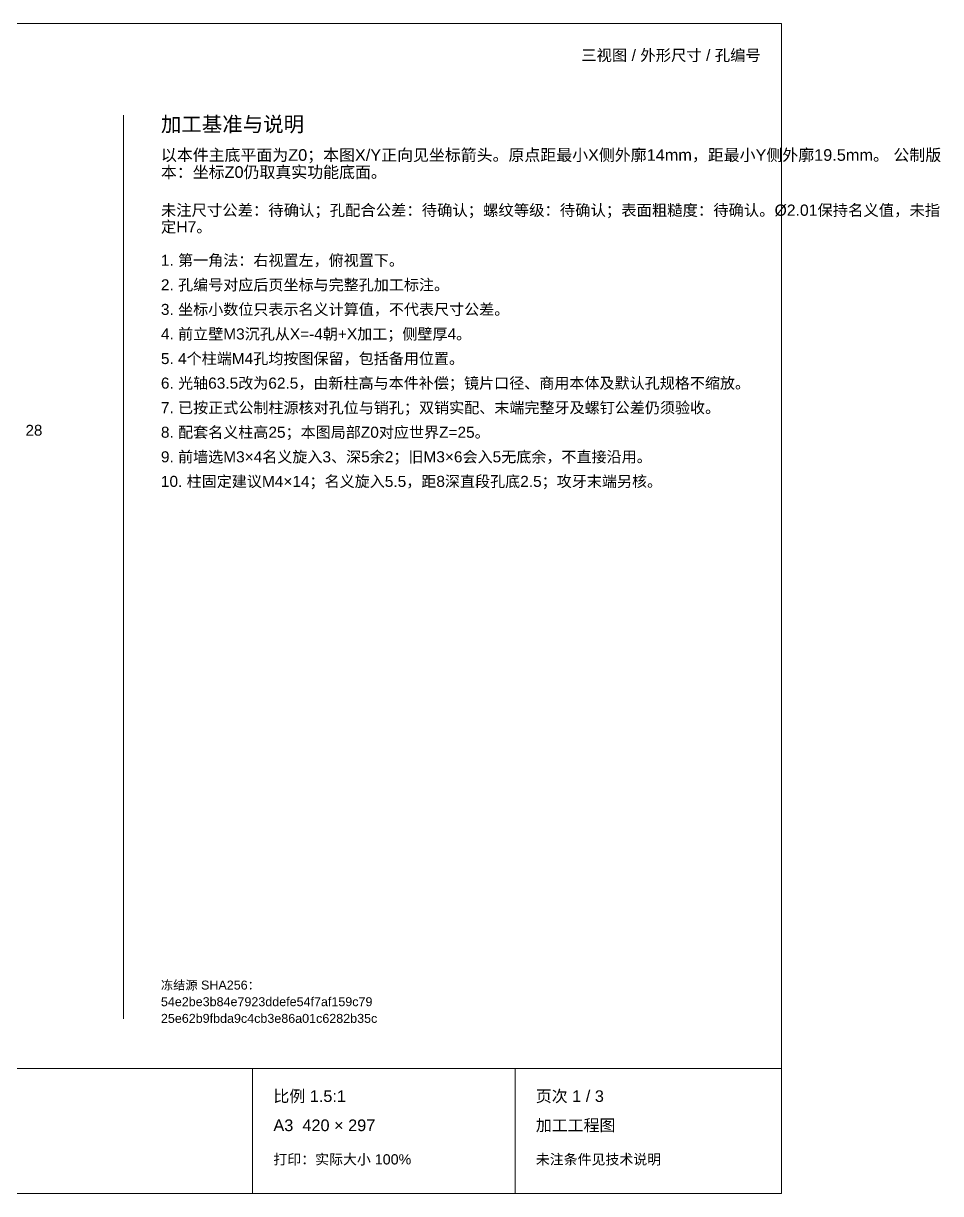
# Paper-space layout '01_三视图' of a CAD drawing. Header units: millimetres. Extents: x 8 to 450, y 8 to 289.
# Drawn here: x 230 to 450.2, y 8 to 289 of the extents above; entities that cross this region are included whole.
import ezdxf
from ezdxf.enums import TextEntityAlignment as Align

# ---------------------------------------------------------------- set-up
doc = ezdxf.new("R2010")
doc.units = ezdxf.units.MM
doc.layers.add('ANNOTATIONS', color=7, linetype='CONTINUOUS', lineweight=18)
doc.styles.add('CJK', font='Arial Unicode.ttf')

psp = doc.layouts.new('01_三视图')

# ---------------------------------------------------------------- linework, layer by layer
at = {"layer": 'ANNOTATIONS'}
for p, q in [((412, 289), (8, 289)), ((412, 8), (412, 289)), ((254, 50), (254, 267)), ((8, 38), (412, 38)), ((285, 8), (285, 38)), ((348, 8), (348, 38)), ((8, 8), (412, 8))]:
    psp.add_line(p, q, dxfattribs=at)

# ---------------------------------------------------------------- texts
at = {"layer": 'ANNOTATIONS', "style": 'CJK'}
psp.add_text('三视图 / 外形尺寸 / 孔编号', height=2.7, dxfattribs=at).set_placement((407, 280), align=Align.RIGHT)
for s, height, p in [('加工基准与说明', 3.6, (263, 263)), ('以本件主底平面为Z0；本图X/Y正向见坐标箭头。原点距最小X侧外廓14mm，距最小Y侧外廓19.5mm。 公制版', 2.8, (263, 256)), ('本：坐标Z0仍取真实功能底面。', 2.8, (263, 251.9)), ('未注尺寸公差：待确认；孔配合公差：待确认；螺纹等级：待确认；表面粗糙度：待确认。Ø2.01保持名义值，未指', 2.7, (263, 242.8)), ('定H7。', 2.7, (263, 238.8)), ('1. 第一角法：右视置左，俯视置下。', 2.65, (263, 230.8)), ('2. 孔编号对应后页坐标与完整孔加工标注。', 2.65, (263, 224.9)), ('3. 坐标小数位只表示名义计算值，不代表尺寸公差。', 2.65, (263, 219)), ('4. 前立壁M3沉孔从X=-4朝+X加工；侧壁厚4。', 2.65, (263, 213.1)), ('5. 4个柱端M4孔均按图保留，包括备用位置。', 2.65, (263, 207.2)), ('6. 光轴63.5改为62.5，由新柱高与本件补偿；镜片口径、商用本体及默认孔规格不缩放。', 2.65, (263, 201.3)), ('7. 已按正式公制柱源核对孔位与销孔；双销实配、末端完整牙及螺钉公差仍须验收。', 2.65, (263, 195.4)), ('28', 2.6, (230.5, 190)), ('8. 配套名义柱高25；本图局部Z0对应世界Z=25。', 2.65, (263, 189.5)), ('9. 前墙选M3×4名义旋入3、深5余2；旧M3×6会入5无底余，不直接沿用。', 2.65, (263, 183.6)), ('10. 柱固定建议M4×14；名义旋入5.5，距8深直段孔底2.5；攻牙末端另核。', 2.65, (263, 177.7)), ('冻结源 SHA256：', 2.15, (263, 57)), ('54e2be3b84e7923ddefe54f7af159c79', 2.15, (263, 53)), ('25e62b9fbda9c4cb3e86a01c6282b35c', 2.15, (263, 49)), ('比例 1.5:1', 2.8, (290, 30)), ('页次 1 / 3', 2.8, (353, 30)), ('A3  420 × 297', 2.8, (290, 23)), ('加工工程图', 2.8, (353, 23)), ('打印：实际大小 100%', 2.45, (290, 15)), ('未注条件见技术说明', 2.45, (353, 15))]:
    psp.add_text(s, height=height, dxfattribs=at).set_placement(p)

doc.saveas('drawing.dxf')
